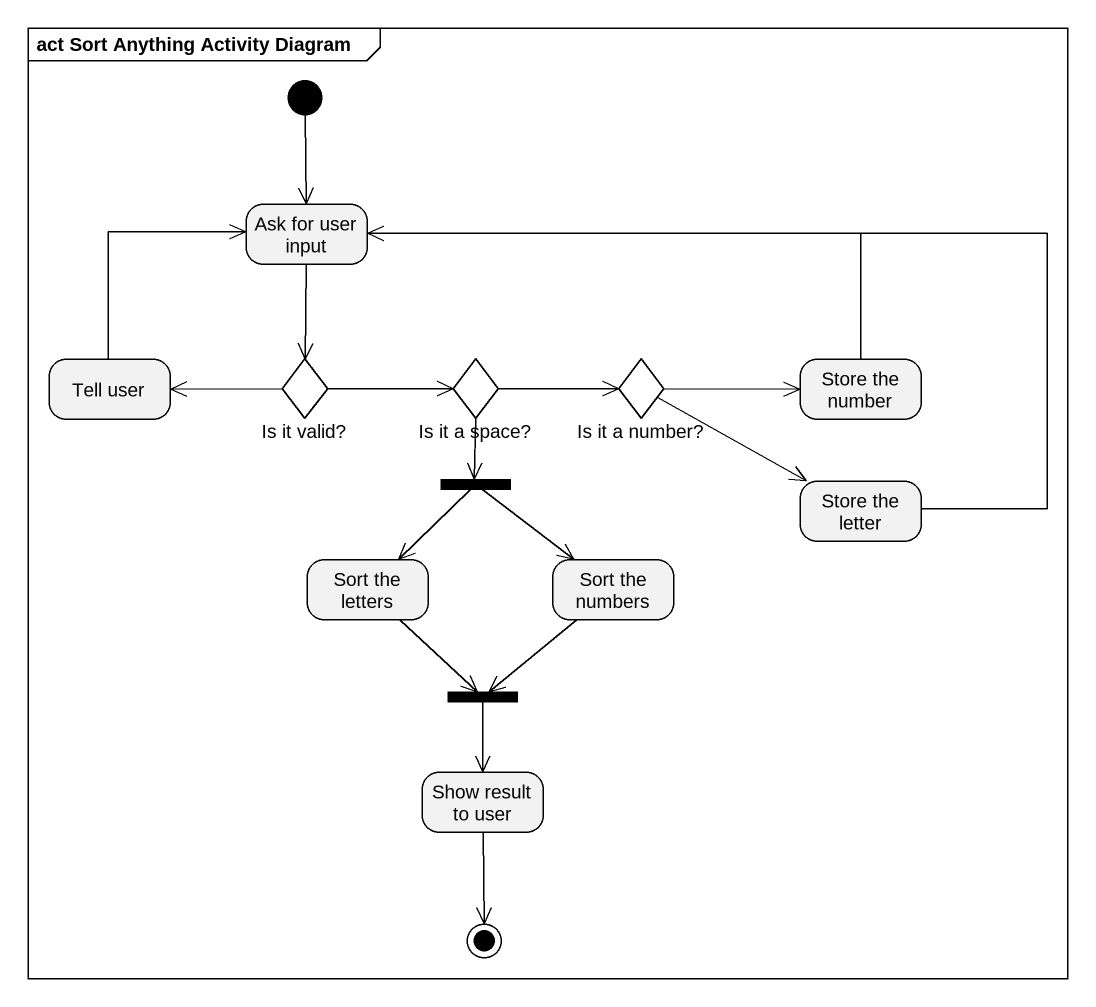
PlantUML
@startuml
mainframe act Sort Anything Activity Diagram
hide empty description
state "Ask for user input" as Ask_for_user_input
state "Tell user" as Tell_user
state "Is it valid?" as Is_it_valid <<choice>>
state "Is it a space?" as Is_it_a_space <<choice>>
state "Is it a number?" as Is_it_a_number <<choice>>
state "Store the number" as Store_the_number
state fork1 <<fork>>
state "Store the letter" as Store_the_letter
state "Sort the letters" as Sort_the_letters
state "Sort the numbers" as Sort_the_numbers
state fork2 <<join>>
state "Show result to user" as Show_result_to_user
[*] --> Ask_for_user_input
Ask_for_user_input --> Is_it_valid
Tell_user -up-> Ask_for_user_input
Is_it_valid -left-> Tell_user
Is_it_valid -right-> Is_it_a_space
Is_it_a_space -right-> Is_it_a_number
Is_it_a_space --> fork1
Is_it_a_number -right-> Store_the_number
Is_it_a_number -right-> Store_the_letter
Store_the_number -left-> Ask_for_user_input
fork1 --> Sort_the_letters
fork1 --> Sort_the_numbers
Store_the_letter -left-> Ask_for_user_input
Sort_the_letters --> fork2
Sort_the_numbers --> fork2
fork2 --> Show_result_to_user
Show_result_to_user --> [*]
@enduml
